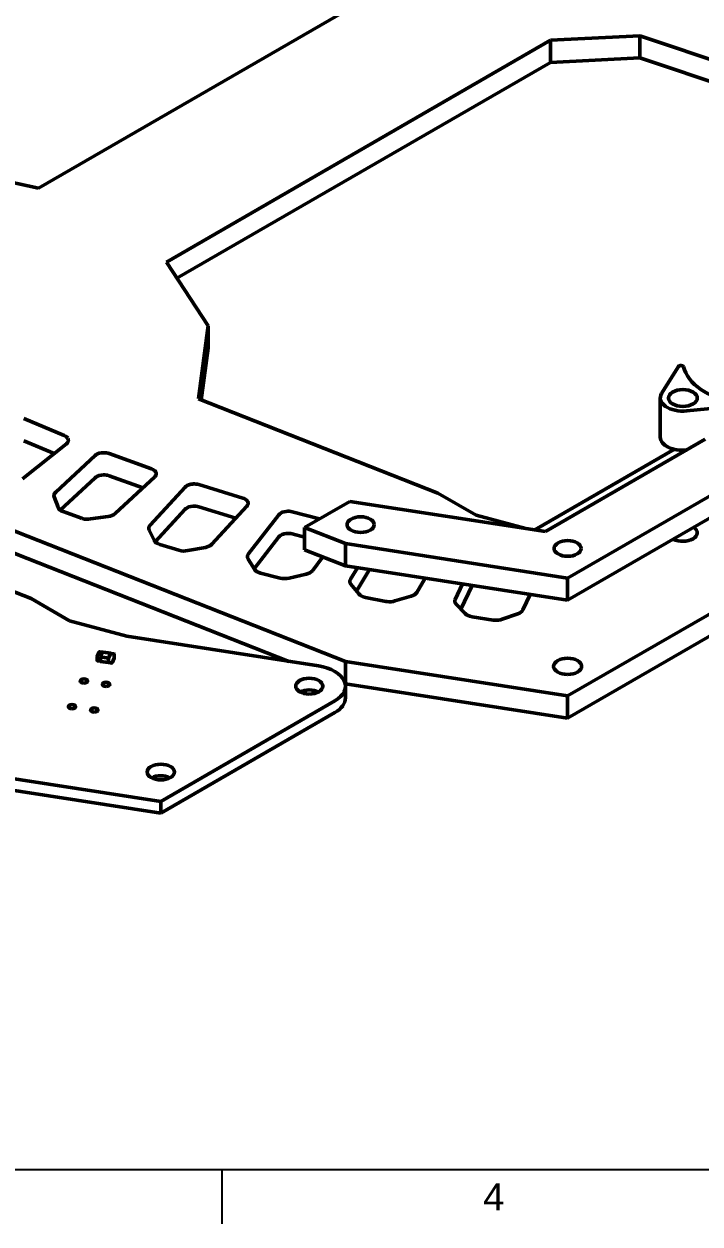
# Model space of a CAD drawing. Header units: millimetres. Extents: x 0 to 420, y 0 to 297.
# Drawn here: x 146.7 to 209, y 5 to 115.4 of the extents above; entities that cross this region are included whole.
import ezdxf
from ezdxf.enums import TextEntityAlignment as Align

# ---------------------------------------------------------------- set-up
doc = ezdxf.new("R2010")
doc.units = ezdxf.units.MM
doc.header["$LTSCALE"] = 0.75
doc.layers.add('BORDER', color=7, linetype='Continuous', lineweight=25)
doc.layers.add('Visible', color=7, linetype='Continuous', lineweight=50)
doc.styles.add('FusionTitle', font='Arial.ttf')

# ---------------------------------------------------------------- blocks, each defined once
blk = doc.blocks.new('ISO_A3_SHEET')
at = {"layer": 'BORDER'}
for p, q in [((20, 10), (410, 10)), ((165, 5), (165, 10))]:
    blk.add_line(p, q, dxfattribs=at)
at = {"layer": 'BORDER', "style": 'FusionTitle'}
blk.add_text('4', height=2.5, dxfattribs=at).set_placement((190, 7.5), align=Align.MIDDLE)

msp = doc.modelspace()

# ---------------------------------------------------------------- linework, layer by layer
at = {"layer": 'Visible', "extrusion": (1e-16, 0.816497, 0.57735)}
for p, q in [((183.42, 120.7), (148.07, 100.29)), ((159.85, 93.49), (195.21, 113.9)), ((195.21, 113.9), (203.44, 114.31)), ((195.21, 111.86), (195.21, 113.9)), ((203.44, 114.31), (246.91, 99.82)), ((203.44, 112.27), (203.44, 114.31)), ((160.82, 92), (195.21, 111.86)), ((195.21, 111.86), (203.44, 112.27)), ((203.44, 112.27), (246.36, 97.96)), ((148.07, 100.29), (137.94, 102.5)), ((163.69, 87.63), (159.85, 93.49)), ((162.82, 80.92), (163.69, 87.63)), ((163.69, 85.59), (163.69, 87.63)), ((163.07, 80.82), (163.69, 85.59)), ((205.45, 81.4), (207.02, 83.9)), ((184.85, 72.25), (162.82, 80.92)), ((205.32, 80.99), (205.32, 77.38)), ((212.3, 80.26), (207.77, 79.8)), ((146.74, 79.09), (150.45, 77.53)), ((150.65, 76.77), (146.6, 73.56)), ((149.52, 75.88), (146.74, 77.04)), ((206.63, 76.27), (193.78, 68.85)), ((194.77, 68.7), (209.47, 77.19)), ((149.66, 72.33), (153.31, 75.7)), ((154.6, 75.88), (158.48, 74.47)), ((196.8, 53.58), (232.16, 73.99)), ((153.31, 73.66), (150.08, 70.68)), ((157.68, 72.72), (154.6, 73.84)), ((158.78, 73.73), (155.13, 70.36)), ((162.84, 73.02), (166.89, 71.78)), ((212.83, 73.68), (196.8, 64.42)), ((149.88, 70.94), (149.53, 71.89)), ((158.35, 69.28), (161.58, 72.79)), ((188.39, 70.21), (184.85, 72.25)), ((196.8, 51.54), (232.16, 71.95)), ((147.39, 62.53), (125.35, 71.2)), ((161.58, 70.75), (158.83, 67.76)), ((166.25, 69.93), (162.84, 70.98)), ((167.27, 71.04), (164.04, 67.53)), ((172.57, 69.08), (176.75, 71.48)), ((176.75, 71.48), (194.77, 68.7)), ((212.83, 71.64), (196.8, 62.38)), ((143.04, 69.85), (176.35, 56.74)), ((152.03, 69.93), (150.35, 70.54)), ((154.5, 70.1), (152.86, 69.86)), ((167.4, 66.62), (170.2, 70.25)), ((171.44, 70.52), (173.96, 69.88)), ((192.96, 68.98), (188.39, 70.21)), ((158.74, 67.9), (158.27, 68.84)), ((172.57, 68.19), (171.44, 68.48)), ((172.57, 67.03), (172.57, 69.08)), ((176.35, 67.59), (172.57, 69.08)), ((171.12, 56.76), (143.04, 67.81)), ((161, 66.98), (159.25, 67.52)), ((170.2, 68.21), (167.95, 65.28)), ((176.35, 65.55), (176.35, 67.59)), ((196.8, 64.42), (176.35, 67.59)), ((163.45, 67.25), (161.84, 66.95)), ((176.35, 65.55), (172.57, 67.03)), ((174.27, 66.37), (173.3, 65.1)), ((167.96, 65.25), (167.38, 66.17)), ((196.8, 62.38), (176.35, 65.55)), ((176.8, 64.31), (177.44, 65.38)), ((178.55, 65.21), (177.37, 63.22)), ((170.33, 64.43), (168.52, 64.89)), ((172.74, 64.79), (171.17, 64.43)), ((183.68, 64.41), (182.9, 63.1)), ((196.8, 62.38), (196.8, 64.42)), ((177.56, 62.98), (176.85, 63.87)), ((186.45, 62.46), (187.11, 63.88)), ((188, 63.75), (186.98, 61.56)), ((150.92, 60.49), (147.39, 62.53)), ((180.05, 62.28), (178.18, 62.65)), ((182.39, 62.76), (180.88, 62.32)), ((187.37, 61.16), (186.55, 62.01)), ((193.34, 62.92), (192.68, 61.49)), ((189.93, 60.56), (188.02, 60.86)), ((192.21, 61.14), (190.76, 60.64)), ((156.21, 59.07), (150.92, 60.49)), ((173.87, 56.34), (156.21, 59.07)), ((153.68, 57.63), (153.49, 57.22)), ((153.98, 57.6), (153.71, 57.65)), ((154.01, 57.61), (153.8, 57.17)), ((154.73, 57.5), (154.01, 57.61)), ((154.53, 57.06), (154.73, 57.5)), ((154.72, 57.47), (154.53, 57.06)), ((154.73, 57.48), (154.73, 57.5)), ((155.02, 57.44), (154.75, 57.48)), ((155.05, 57.05), (155.05, 57.42)), ((153.48, 56.84), (153.48, 57.21)), ((153.78, 56.77), (153.51, 56.82)), ((153.8, 57.17), (154.53, 57.06)), ((153.8, 56.76), (153.8, 57.17)), ((154.53, 56.65), (153.8, 56.76)), ((154.53, 56.65), (154.53, 57.06)), ((154.53, 56.68), (154.53, 57.05)), ((154.53, 56.67), (154.53, 56.65)), ((154.82, 56.61), (154.55, 56.65)), ((155.04, 57.04), (154.85, 56.63)), ((176.35, 54.7), (176.35, 56.74)), ((176.35, 56.74), (196.8, 53.58)), ((176.35, 54.7), (176.31, 54.72)), ((176.34, 53.41), (176.34, 54.48)), ((176.35, 54.7), (196.8, 51.54)), ((159.34, 43.86), (175.36, 53.12)), ((196.8, 51.54), (196.8, 53.58)), ((175.36, 52.05), (159.34, 42.79)), ((138.89, 47.03), (159.34, 43.86)), ((138.89, 45.96), (159.34, 42.79)), ((159.34, 42.79), (159.34, 43.86))]:
    msp.add_line(p, q, dxfattribs=at)
at = {"layer": 'Visible', "extrusion": (0, 1e-16, -1)}
msp.add_arc((-161.49, 68.6), 1.69, 258.0891, 286.7021, dxfattribs=at)
at = {"layer": 'Visible', "extrusion": (-1e-16, 0, -1)}
msp.add_arc((-170.75, 66.1), 1.73, 256.0435, 284.1234, dxfattribs=at)
at = {"layer": 'Visible', "extrusion": (0, 0, -1)}
for centre, start, end in [((-153.7, 57.62), 24.8961, 98.794), ((-154.75, 57.46), 24.8961, 98.794), ((-154.83, 56.64), 204.8961, 278.794)]:
    msp.add_arc(centre, 0.0267, start, end, dxfattribs=at)
at = {"layer": 'Visible', "extrusion": (0, -1e-16, -1)}
for centre, start, end in [((-153.97, 57.58), 98.794, 151.4335), ((-155.02, 57.42), 98.794, 180), ((-153.51, 57.21), 0, 24.8961), ((-153.51, 56.84), 278.794, 360), ((-153.78, 56.8), 225, 278.794), ((-154.56, 57.05), 0, 24.8961), ((-154.56, 56.68), 278.794, 360), ((-155.02, 57.05), 180, 204.8961)]:
    msp.add_arc(centre, 0.0267, start, end, dxfattribs=at)
at = {"layer": 'Visible'}
for centre, major_axis, start_param, end_param in [((207.24, 83.85), (-0.232, 0), 3.271116, 5.934119), ((214.43, 84.39), (-7.02, 0), 0.129523, 1.26674), ((154.1, 73.38), (-0.932, 0), -1.531145, -0.675748), ((162.41, 70.5), (0.932, 0), 1.680261, 2.535658), ((171.06, 67.99), (0.932, 0), 1.750074, 2.605471), ((173.01, 54.48), (3.33, 0), -0.785398, 1.308997), ((173.01, 53.41), (3.33, 0), -0.785398, 0)]:
    msp.add_ellipse(centre, major_axis=major_axis, ratio=0.57735, start_param=start_param, end_param=end_param, dxfattribs=at)
for centre, major_axis in [((207.41, 80.99), (1.33, 0)), ((177.74, 69.34), (1.25, 0)), ((196.8, 67.15), (1.25, 0))]:
    msp.add_ellipse(centre, major_axis=major_axis, ratio=0.57735, dxfattribs=at)
at = {"layer": 'Visible', "extrusion": (-1e-16, -3e-16, -1)}
msp.add_ellipse((207.41, 80.99), major_axis=(2.08, 0), ratio=0.57735, start_param=1.396263, end_param=3.490659, dxfattribs=at)
at = {"layer": 'Visible', "extrusion": (0, -1e-16, -1)}
msp.add_ellipse((207.41, 77.38), major_axis=(-2.08, 0), ratio=0.57735, start_param=4.541008, end_param=6.283185, dxfattribs=at)
at = {"layer": 'Visible', "extrusion": (1e-16, -1e-16, -1)}
msp.add_ellipse((149.9, 77.09), major_axis=(-0.932, 0), ratio=0.57735, start_param=2.797167, end_param=3.652563, dxfattribs=at)
at = {"layer": 'Visible', "extrusion": (0, 0, -1)}
for centre, major_axis, start_param, end_param in [((154.1, 75.42), (0.932, 0), 3.817341, 4.672737), ((157.99, 74.02), (0.932, 0), -0.414239, 0.441157), ((207.41, 68.58), (1.33, 0), -0.720497, 2.291293), ((196.8, 56.3), (1.29, 0), 1.570796326795095, 7.853981633974681), ((152.26, 54.96), (-0.333, 0), 4.712389, 10.995574)]:
    msp.add_ellipse(centre, major_axis=major_axis, ratio=0.57735, start_param=start_param, end_param=end_param, dxfattribs=at)
at = {"layer": 'Visible', "extrusion": (-2e-16, -1e-16, -1)}
msp.add_ellipse((162.41, 72.54), major_axis=(0.932, 0), ratio=0.57735, start_param=3.747528, end_param=4.602924, dxfattribs=at)
at = {"layer": 'Visible', "extrusion": (0, -3e-16, -1)}
msp.add_ellipse((166.45, 71.3), major_axis=(0.932, 0), ratio=0.57735, start_param=-0.484052, end_param=0.371344, dxfattribs=at)
at = {"layer": 'Visible', "extrusion": (-1e-16, -2e-16, -1)}
msp.add_ellipse((171.06, 70.03), major_axis=(0.932, 0), ratio=0.57735, start_param=3.677715, end_param=4.533111, dxfattribs=at)
at = {"layer": 'Visible', "extrusion": (-1e-16, 1e-16, -1)}
for centre in [(154.3, 54.65), (151.16, 52.6), (153.21, 52.29)]:
    msp.add_ellipse(centre, major_axis=(-0.333, 0), ratio=0.57735, start_param=4.712389, end_param=10.995574, dxfattribs=at)
at = {"layer": 'Visible', "extrusion": (-1e-16, 0, -1)}
for centre, start_param, end_param in [((173.01, 54.48), 1.570796326795729, 7.853981633975315), ((173.01, 53.41), 3.974819, 5.449959), ((159.34, 46.58), 1.570796326793703, 7.853981633973289), ((159.34, 45.52), 3.974819, 5.449959)]:
    msp.add_ellipse(centre, major_axis=(1.25, 0), ratio=0.57735, start_param=start_param, end_param=end_param, dxfattribs=at)
at = {"layer": 'Visible'}
for points in [[(150.45, 77.53), (150.61, 77.46), (150.72, 77.37), (150.78, 77.28)], [(153.31, 75.7), (153.33, 75.72), (153.35, 75.74), (153.37, 75.76)], [(154.06, 75.96), (154.23, 75.96), (154.43, 75.94), (154.6, 75.88)], [(158.48, 74.47), (158.65, 74.41), (158.77, 74.32), (158.84, 74.23)], [(153.37, 73.72), (153.35, 73.7), (153.33, 73.68), (153.31, 73.66)], [(154.6, 73.84), (154.43, 73.9), (154.23, 73.92), (154.06, 73.92)], [(162.3, 73.08), (162.47, 73.09), (162.67, 73.07), (162.84, 73.02)], [(149.53, 71.89), (149.48, 72.03), (149.49, 72.18), (149.66, 72.33)], [(161.58, 72.79), (161.6, 72.81), (161.62, 72.83), (161.64, 72.85)], [(166.89, 71.78), (167.06, 71.72), (167.2, 71.64), (167.28, 71.55)], [(161.64, 70.81), (161.62, 70.79), (161.6, 70.77), (161.58, 70.75)], [(162.84, 70.98), (162.67, 71.03), (162.47, 71.05), (162.3, 71.04)], [(170.2, 70.25), (170.22, 70.27), (170.24, 70.29), (170.26, 70.31)], [(170.89, 70.56), (171.06, 70.58), (171.26, 70.57), (171.44, 70.52)], [(158.27, 68.84), (158.2, 68.97), (158.2, 69.12), (158.35, 69.28)], [(171.44, 68.48), (171.26, 68.53), (171.06, 68.54), (170.89, 68.52)], [(170.26, 68.27), (170.24, 68.25), (170.22, 68.23), (170.2, 68.21)], [(167.38, 66.17), (167.3, 66.3), (167.28, 66.45), (167.4, 66.62)], [(176.85, 63.87), (176.75, 63.99), (176.7, 64.14), (176.8, 64.31)], [(186.55, 62.01), (186.43, 62.14), (186.37, 62.28), (186.45, 62.46)]]:
    msp.add_open_spline(points, degree=3, dxfattribs=at)
at = {"layer": 'Visible', "extrusion": (-1.26192e-10, 1.27811e-10, -1)}
msp.add_open_spline([(150.71, 76.83), (150.7, 76.81), (150.67, 76.79), (150.65, 76.77)], degree=3, dxfattribs=at)
at = {"layer": 'Visible', "extrusion": (-2.33993e-10, 2.11803e-10, -1)}
msp.add_open_spline([(158.83, 73.79), (158.81, 73.77), (158.8, 73.75), (158.78, 73.73)], degree=3, dxfattribs=at)
at = {"layer": 'Visible', "extrusion": (1.2329e-12, 2.862e-13, -1)}
msp.add_open_spline([(150.35, 70.54), (150.05, 70.64), (149.95, 70.77), (149.89, 70.9), (149.89, 70.91), (149.88, 70.92), (149.88, 70.94)], degree=3, knots=[0.532423, 0.532423, 0.532423, 0.532423, 1.481614, 1.481614, 1.481614, 1.570796, 1.570796, 1.570796, 1.570796], dxfattribs=at)
at = {"layer": 'Visible', "extrusion": (2.15729e-11, 9.132e-13, -1)}
msp.add_open_spline([(167.32, 71.1), (167.31, 71.08), (167.29, 71.06), (167.27, 71.04)], degree=3, dxfattribs=at)
at = {"layer": 'Visible', "extrusion": (-1.0765e-12, -1.25621e-11, -1)}
msp.add_open_spline([(152.86, 69.86), (152.64, 69.83), (152.4, 69.82), (152.11, 69.9), (152.09, 69.91), (152.06, 69.92), (152.03, 69.93)], degree=3, knots=[-1.570796, -1.570796, -1.570796, -1.570796, -0.621605, -0.621605, -0.621605, -0.532423, -0.532423, -0.532423, -0.532423], dxfattribs=at)
at = {"layer": 'Visible', "extrusion": (-1.3634e-12, 3.4892e-12, -1)}
msp.add_open_spline([(155.13, 70.36), (154.96, 70.2), (154.73, 70.13), (154.5, 70.1)], degree=3, dxfattribs=at)
at = {"layer": 'Visible', "extrusion": (-1.2773e-12, -6.64e-13, -1)}
msp.add_open_spline([(159.25, 67.52), (158.95, 67.61), (158.83, 67.74), (158.75, 67.86), (158.75, 67.88), (158.74, 67.89), (158.74, 67.9)], degree=3, knots=[0.532423, 0.532423, 0.532423, 0.532423, 1.481614, 1.481614, 1.481614, 1.570796, 1.570796, 1.570796, 1.570796], dxfattribs=at)
at = {"layer": 'Visible', "extrusion": (-1.8455e-12, 4.1004e-12, -1)}
msp.add_open_spline([(164.04, 67.53), (163.89, 67.37), (163.67, 67.29), (163.45, 67.25)], degree=3, dxfattribs=at)
at = {"layer": 'Visible', "extrusion": (-1.0645e-12, -5.3137e-12, -1)}
msp.add_open_spline([(168.52, 64.89), (168.2, 64.98), (168.07, 65.1), (167.98, 65.22), (167.97, 65.23), (167.97, 65.24), (167.96, 65.25)], degree=3, knots=[0.532423, 0.532423, 0.532423, 0.532423, 1.481614, 1.481614, 1.481614, 1.570796, 1.570796, 1.570796, 1.570796], dxfattribs=at)
at = {"layer": 'Visible', "extrusion": (-5.484e-13, 2.2922e-12, -1)}
msp.add_open_spline([(173.3, 65.1), (173.17, 64.94), (172.96, 64.85), (172.74, 64.79)], degree=3, dxfattribs=at)
at = {"layer": 'Visible', "extrusion": (2.7926e-12, 1.2518e-12, -1)}
msp.add_open_spline([(178.18, 62.65), (177.85, 62.72), (177.7, 62.83), (177.59, 62.95), (177.58, 62.96), (177.57, 62.97), (177.56, 62.98)], degree=3, knots=[0.532423, 0.532423, 0.532423, 0.532423, 1.481614, 1.481614, 1.481614, 1.570796, 1.570796, 1.570796, 1.570796], dxfattribs=at)
at = {"layer": 'Visible', "extrusion": (7.0328e-12, -1.32659e-11, -1)}
msp.add_open_spline([(182.9, 63.1), (182.8, 62.93), (182.6, 62.83), (182.39, 62.76)], degree=3, dxfattribs=at)
at = {"layer": 'Visible', "extrusion": (1.3029e-12, 4.6652e-12, -1)}
msp.add_open_spline([(180.88, 62.32), (180.68, 62.26), (180.46, 62.22), (180.14, 62.26), (180.11, 62.27), (180.08, 62.27), (180.05, 62.28)], degree=3, knots=[-1.570796, -1.570796, -1.570796, -1.570796, -0.621605, -0.621605, -0.621605, -0.532423, -0.532423, -0.532423, -0.532423], dxfattribs=at)
at = {"layer": 'Visible', "extrusion": (2.6737e-12, 6.4403e-12, -1)}
msp.add_open_spline([(188.02, 60.86), (187.68, 60.91), (187.52, 61.02), (187.4, 61.13), (187.39, 61.14), (187.38, 61.15), (187.37, 61.16)], degree=3, knots=[0.532423, 0.532423, 0.532423, 0.532423, 1.481614, 1.481614, 1.481614, 1.570796, 1.570796, 1.570796, 1.570796], dxfattribs=at)
at = {"layer": 'Visible', "extrusion": (-4.5497e-12, 7.6793e-12, -1)}
msp.add_open_spline([(192.68, 61.49), (192.6, 61.32), (192.42, 61.21), (192.21, 61.14)], degree=3, dxfattribs=at)
at = {"layer": 'Visible', "extrusion": (-1.673e-13, -8.8723e-12, -1)}
msp.add_open_spline([(190.76, 60.64), (190.57, 60.57), (190.35, 60.52), (190.03, 60.55), (190, 60.55), (189.97, 60.56), (189.93, 60.56)], degree=3, knots=[-1.570796, -1.570796, -1.570796, -1.570796, -0.621605, -0.621605, -0.621605, -0.532423, -0.532423, -0.532423, -0.532423], dxfattribs=at)

# ---------------------------------------------------------------- block references
at = {"layer": 'BORDER'}
msp.add_blockref('ISO_A3_SHEET', (0, 0), dxfattribs=at)

doc.saveas('drawing.dxf')
